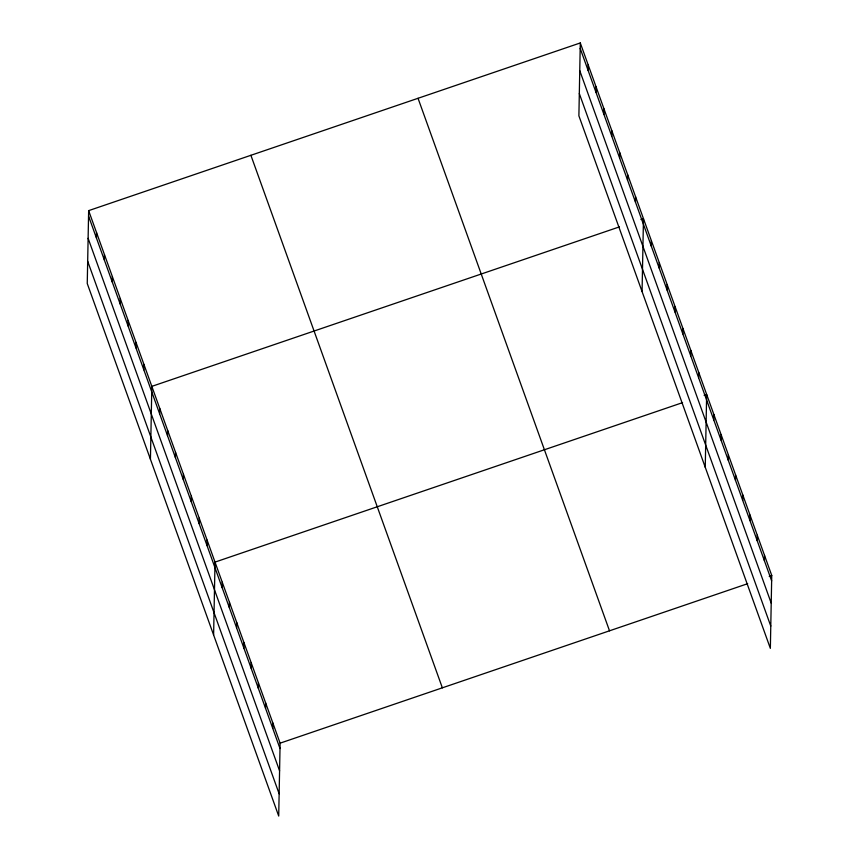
<?xml version="1.0" encoding="UTF-8"?>
<svg xmlns="http://www.w3.org/2000/svg" width="859" height="859" viewBox="0 0 859 859"><rect width="100%" height="100%" fill="white"/><g stroke="black" fill="none" stroke-linecap="round" stroke-linejoin="round"><path stroke-width="1.29" d="M88.649 210.638L87.253 283.524L278.713 816.05L280.109 743.164L88.649 210.638L580.287 42.95L771.747 575.476L770.351 648.362L578.891 115.836L580.287 42.95M96.444 238.018L96.552 232.606M104.347 259.976L104.444 254.565M112.239 281.945L112.346 276.534M120.142 303.914L120.239 298.502M128.034 325.883L128.141 320.471M135.937 347.852L136.033 342.44M143.829 369.81L143.936 364.399M150.432 459.254L151.828 386.367L619.382 226.894M159.624 413.748L159.731 408.336M167.526 435.717L167.634 430.305M175.419 457.686L175.526 452.274M183.321 479.644L183.429 474.232M191.213 501.613L191.321 496.201M199.116 523.582L199.224 518.17M207.019 545.551L207.116 540.139M213.612 634.994L215.018 562.108L682.572 402.635M222.148 587.631L222.245 582.219M229.374 607.753L229.482 602.342M236.612 627.865L236.719 622.453M243.849 647.987L243.945 642.575M251.075 668.098L251.182 662.697M258.312 688.22L258.419 682.808M265.549 708.342L265.646 702.93M272.775 728.453L272.883 723.042M588.082 70.331L588.179 64.919M595.974 92.3L596.082 86.888M603.877 114.258L603.974 108.846M611.769 136.227L611.876 130.815M619.672 158.196L619.779 152.784M627.564 180.165L627.671 174.753M635.467 202.133L635.574 196.722M642.07 291.566L643.466 218.68L640.932 219.55M651.262 246.061L651.369 240.649M659.164 268.029L659.261 262.618M667.056 289.998L667.164 284.587M674.959 311.957L675.056 306.556M682.851 333.926L682.959 328.514M690.754 355.894L690.851 350.483M698.646 377.863L698.754 372.452M705.25 467.307L706.656 394.421L704.112 395.28M713.786 419.944L713.883 414.532M721.012 440.066L721.12 434.654M728.249 460.177L728.346 454.765M735.476 480.299L735.583 474.887M742.713 500.421L742.82 495.009M749.95 520.533L750.047 515.121M757.176 540.655L757.284 535.243M764.413 560.766L764.521 555.354M280.109 743.164L747.663 583.691M769.213 576.335L771.747 575.476M580.179 48.362L771.65 580.888M579.75 70.631L771.221 603.158M579.31 93.567L770.781 626.093M418.043 98.291L609.514 630.817M250.892 155.296L442.353 687.823M88.541 216.049L280.013 748.576M88.123 238.319L279.583 770.845M87.682 261.254L279.143 793.78"/></g></svg>
